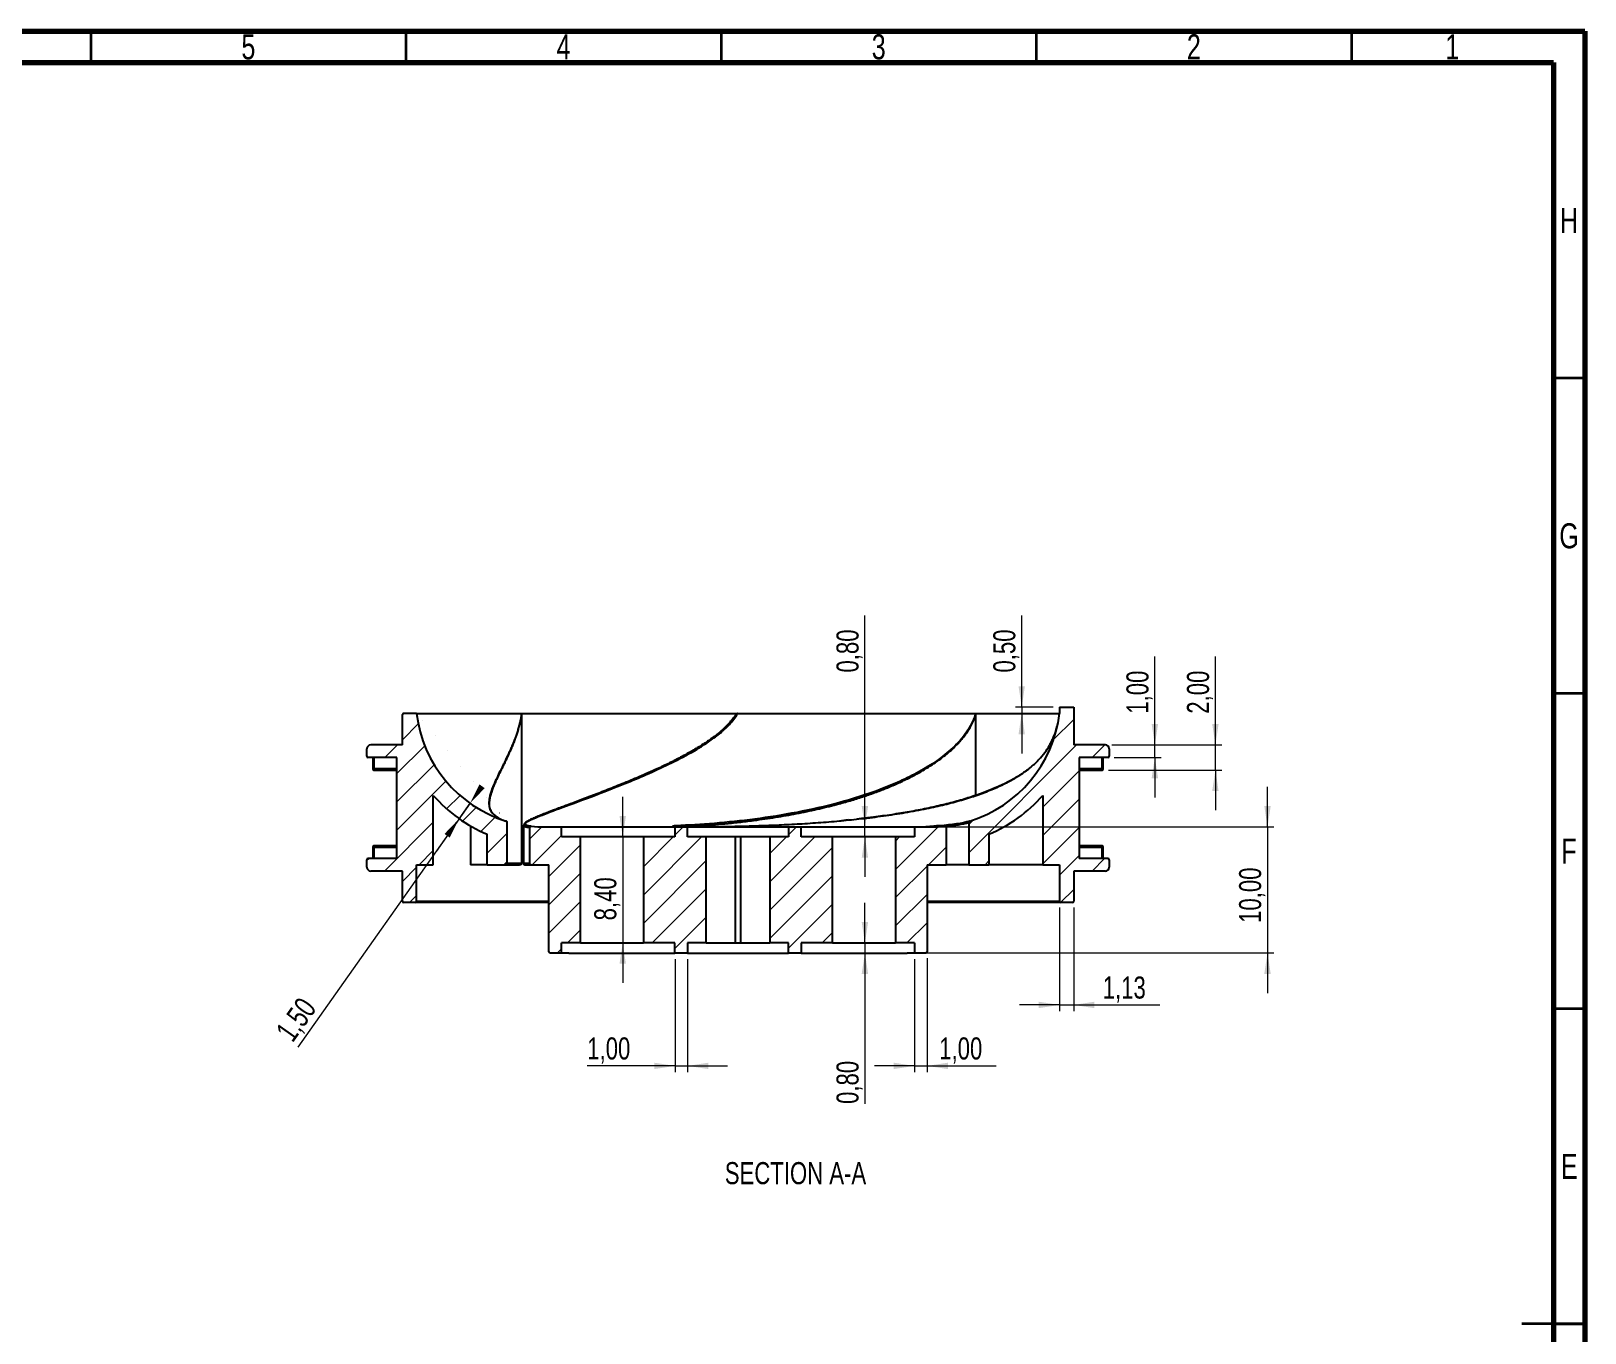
# Model space of a CAD drawing. Header units: millimetres. Extents: x 15 to 589, y 5 to 415.
# Drawn here: x 342.5 to 589, y 208.6 to 415 of the extents above; entities that cross this region are included whole.
import ezdxf

# ---------------------------------------------------------------- set-up
doc = ezdxf.new("R2010")
doc.units = ezdxf.units.MM
doc.styles.add('SLDTEXTSTYLE0', font='TXT', dxfattribs={"width": 0.75})
doc.dimstyles.new('SLDDIMSTYLE1', dxfattribs={"dimtxt": 3.5, "dimasz": 3.302, "dimexe": 0, "dimexo": 0.0625, "dimgap": 0.875, "dimtad": 1, "dimlfac": 0.5, "dimrnd": 1e-09, "dimzin": 12, "dimdsep": 46, "dimtxsty": 'SLDTEXTSTYLE0', "dimsah": 1, "dimcen": 0.09, "dimadec": 0, "dimazin": 3, "dimtfac": 1, "dimtmove": 0, "dimatfit": 0, "dimfxl": 0, "dimfrac": 2, "dimtolj": 1, "dimtzin": 12, "dimarcsym": 0})
doc.dimstyles.new('SLDDIMSTYLE2', dxfattribs={"dimtxt": 3.5, "dimasz": 3.302, "dimexe": 0, "dimexo": 0.0625, "dimgap": 0.875, "dimtad": 1, "dimlfac": 0.5, "dimrnd": 1e-09, "dimdsep": 46, "dimtxsty": 'SLDTEXTSTYLE0', "dimsah": 1, "dimcen": 0.09, "dimadec": 0, "dimazin": 2, "dimtfac": 1, "dimtmove": 0, "dimatfit": 0, "dimfxl": 0, "dimfrac": 2, "dimtolj": 1, "dimtzin": 12, "dimarcsym": 0})

# ---------------------------------------------------------------- blocks, each defined once
blk = doc.blocks.new('_D_22')
at = {"color": 7, "linetype": 'Continuous', "lineweight": 0}
for p, q in [((412.13, 292.55), (384.8, 253.87)), ((410.39, 290.1), (412.13, 292.55)), ((410.39, 290.1), (406.73, 284.91))]:
    blk.add_line(p, q, dxfattribs=at)
at = {"color": 7, "linetype": 'Continuous', "lineweight": 18}
for points in [[(412.13, 292.55), (414.45, 294.95), (413.62, 295.54)], [(410.39, 290.1), (408.07, 287.69), (408.9, 287.11)]]:
    blk.add_solid(points, dxfattribs=at)
at = {"color": 7, "linetype": 'Continuous', "lineweight": 18, "insert": (381.11, 256.48), "char_height": 3.5, "attachment_point": 1, "rotation": 54.7559, "style": 'SLDTEXTSTYLE0'}
blk.add_mtext('1,50', dxfattribs=at)
blk = doc.blocks.new('_D_23')
at = {"color": 7, "linetype": 'Continuous', "lineweight": 0}
for p, q in [((505.64, 276.01), (505.64, 259.57)), ((507.89, 276.01), (507.89, 259.57)), ((505.64, 260.57), (499.29, 260.57)), ((505.64, 260.57), (507.89, 260.57)), ((507.89, 260.57), (521.56, 260.57))]:
    blk.add_line(p, q, dxfattribs=at)
at = {"color": 7, "linetype": 'Continuous', "lineweight": 18}
for points in [[(505.64, 260.57), (502.34, 261.08), (502.34, 260.06)], [(507.89, 260.57), (511.19, 260.06), (511.19, 261.08)]]:
    blk.add_solid(points, dxfattribs=at)
at = {"color": 7, "linetype": 'Continuous', "lineweight": 18, "insert": (512.5, 265.08), "char_height": 3.5, "attachment_point": 1, "style": 'SLDTEXTSTYLE0'}
blk.add_mtext('1,13', dxfattribs=at)
blk = doc.blocks.new('_D_24')
at = {"color": 7, "linetype": 'Continuous', "lineweight": 0}
for p, q in [((520.77, 301.81), (520.77, 315.8)), ((513.92, 301.81), (521.77, 301.81)), ((520.77, 299.81), (520.77, 301.81)), ((514.32, 299.81), (521.77, 299.81)), ((520.77, 299.81), (520.77, 293.46))]:
    blk.add_line(p, q, dxfattribs=at)
at = {"color": 7, "linetype": 'Continuous', "lineweight": 18}
for points in [[(520.77, 301.81), (521.28, 305.11), (520.26, 305.11)], [(520.77, 299.81), (520.26, 296.5), (521.28, 296.5)]]:
    blk.add_solid(points, dxfattribs=at)
at = {"color": 7, "linetype": 'Continuous', "lineweight": 18, "insert": (516.26, 306.75), "char_height": 3.5, "attachment_point": 1, "rotation": 90, "style": 'SLDTEXTSTYLE0'}
blk.add_mtext('1,00', dxfattribs=at)
blk = doc.blocks.new('_D_25')
at = {"color": 7, "linetype": 'Continuous', "lineweight": 0}
for p, q in [((530.38, 301.81), (530.38, 315.8)), ((513.92, 301.81), (531.38, 301.81)), ((530.38, 297.81), (530.38, 301.81)), ((513.39, 297.81), (531.38, 297.81)), ((530.38, 297.81), (530.38, 291.46))]:
    blk.add_line(p, q, dxfattribs=at)
at = {"color": 7, "linetype": 'Continuous', "lineweight": 18}
for points in [[(530.38, 301.81), (530.88, 305.11), (529.87, 305.11)], [(530.38, 297.81), (529.87, 294.5), (530.88, 294.5)]]:
    blk.add_solid(points, dxfattribs=at)
at = {"color": 7, "linetype": 'Continuous', "lineweight": 18, "insert": (525.86, 306.75), "char_height": 3.5, "attachment_point": 1, "rotation": 90, "style": 'SLDTEXTSTYLE0'}
blk.add_mtext('2,00', dxfattribs=at)
blk = doc.blocks.new('_D_26')
at = {"color": 7, "linetype": 'Continuous', "lineweight": 0}
for p, q in [((538.64, 288.81), (538.64, 295.16)), ((445.64, 288.81), (539.64, 288.81)), ((538.64, 288.81), (538.64, 268.81)), ((447.64, 268.81), (539.64, 268.81)), ((538.64, 268.81), (538.64, 262.46))]:
    blk.add_line(p, q, dxfattribs=at)
at = {"color": 7, "linetype": 'Continuous', "lineweight": 18}
for points in [[(538.64, 288.81), (539.15, 292.11), (538.13, 292.11)], [(538.64, 268.81), (538.13, 265.5), (539.15, 265.5)]]:
    blk.add_solid(points, dxfattribs=at)
at = {"color": 7, "linetype": 'Continuous', "lineweight": 18, "insert": (534.13, 273.58), "char_height": 3.5, "attachment_point": 1, "rotation": 90, "style": 'SLDTEXTSTYLE0'}
blk.add_mtext('10,00', dxfattribs=at)
blk = doc.blocks.new('_D_27')
at = {"color": 7, "linetype": 'Continuous', "lineweight": 0}
for p, q in [((436.35, 287.21), (436.35, 293.56)), ((436.35, 287.21), (436.35, 270.41)), ((436.35, 270.41), (436.35, 264.06))]:
    blk.add_line(p, q, dxfattribs=at)
at = {"color": 7, "linetype": 'Continuous', "lineweight": 18}
for points in [[(436.35, 287.21), (436.85, 290.51), (435.84, 290.51)], [(436.35, 270.41), (435.84, 267.1), (436.85, 267.1)]]:
    blk.add_solid(points, dxfattribs=at)
at = {"color": 7, "linetype": 'Continuous', "lineweight": 18, "insert": (431.83, 273.98), "char_height": 3.5, "attachment_point": 1, "rotation": 90, "style": 'SLDTEXTSTYLE0'}
blk.add_mtext('8,40', dxfattribs=at)
blk = doc.blocks.new('_D_28')
at = {"color": 7, "linetype": 'Continuous', "lineweight": 0}
for p, q in [((474.77, 270.41), (474.77, 276.76)), ((474.77, 270.41), (474.77, 268.81)), ((474.77, 268.81), (474.77, 244.87))]:
    blk.add_line(p, q, dxfattribs=at)
at = {"color": 7, "linetype": 'Continuous', "lineweight": 18}
for points in [[(474.77, 270.41), (475.28, 273.71), (474.26, 273.71)], [(474.77, 268.81), (474.26, 265.5), (475.28, 265.5)]]:
    blk.add_solid(points, dxfattribs=at)
at = {"color": 7, "linetype": 'Continuous', "lineweight": 18, "insert": (470.26, 244.87), "char_height": 3.5, "attachment_point": 1, "rotation": 90, "style": 'SLDTEXTSTYLE0'}
blk.add_mtext('0,80', dxfattribs=at)
blk = doc.blocks.new('_D_29')
at = {"color": 7, "linetype": 'Continuous', "lineweight": 0}
for p, q in [((474.77, 288.81), (474.77, 322.33)), ((474.77, 287.21), (474.77, 288.81)), ((474.77, 287.21), (474.77, 280.86))]:
    blk.add_line(p, q, dxfattribs=at)
at = {"color": 7, "linetype": 'Continuous', "lineweight": 18}
for points in [[(474.77, 288.81), (475.28, 292.11), (474.26, 292.11)], [(474.77, 287.21), (474.26, 283.9), (475.28, 283.9)]]:
    blk.add_solid(points, dxfattribs=at)
at = {"color": 7, "linetype": 'Continuous', "lineweight": 18, "insert": (470.26, 313.28), "char_height": 3.5, "attachment_point": 1, "rotation": 90, "style": 'SLDTEXTSTYLE0'}
blk.add_mtext('0,80', dxfattribs=at)
blk = doc.blocks.new('_D_30')
at = {"color": 7, "linetype": 'Continuous', "lineweight": 0}
for p, q in [((482.64, 267.81), (482.64, 249.9)), ((484.64, 268.01), (484.64, 249.9)), ((482.64, 250.9), (476.29, 250.9)), ((482.64, 250.9), (484.64, 250.9)), ((484.64, 250.9), (495.61, 250.9))]:
    blk.add_line(p, q, dxfattribs=at)
at = {"color": 7, "linetype": 'Continuous', "lineweight": 18}
for points in [[(482.64, 250.9), (479.34, 251.41), (479.34, 250.4)], [(484.64, 250.9), (487.94, 250.4), (487.94, 251.41)]]:
    blk.add_solid(points, dxfattribs=at)
at = {"color": 7, "linetype": 'Continuous', "lineweight": 18, "insert": (486.56, 255.42), "char_height": 3.5, "attachment_point": 1, "style": 'SLDTEXTSTYLE0'}
blk.add_mtext('1,00', dxfattribs=at)
blk = doc.blocks.new('_D_31')
at = {"color": 7, "linetype": 'Continuous', "lineweight": 0}
for p, q in [((444.64, 267.81), (444.64, 249.9)), ((446.64, 267.81), (446.64, 249.9)), ((444.64, 250.9), (430.72, 250.9)), ((444.64, 250.9), (446.64, 250.9)), ((446.64, 250.9), (452.99, 250.9))]:
    blk.add_line(p, q, dxfattribs=at)
at = {"color": 7, "linetype": 'Continuous', "lineweight": 18}
for points in [[(444.64, 250.9), (441.34, 251.41), (441.34, 250.4)], [(446.64, 250.9), (449.94, 250.4), (449.94, 251.41)]]:
    blk.add_solid(points, dxfattribs=at)
at = {"color": 7, "linetype": 'Continuous', "lineweight": 18, "insert": (430.72, 255.42), "char_height": 3.5, "attachment_point": 1, "style": 'SLDTEXTSTYLE0'}
blk.add_mtext('1,00', dxfattribs=at)
blk = doc.blocks.new('_D_32')
at = {"color": 7, "linetype": 'Continuous', "lineweight": 0}
for p, q in [((499.65, 307.81), (499.65, 322.33)), ((404.64, 306.81), (500.65, 306.81)), ((504.64, 307.81), (498.65, 307.81)), ((499.65, 307.81), (499.65, 306.81)), ((499.65, 306.81), (499.65, 300.46))]:
    blk.add_line(p, q, dxfattribs=at)
at = {"color": 7, "linetype": 'Continuous', "lineweight": 18}
for points in [[(499.65, 307.81), (500.15, 311.11), (499.14, 311.11)], [(499.65, 306.81), (499.14, 303.5), (500.15, 303.5)]]:
    blk.add_solid(points, dxfattribs=at)
at = {"color": 7, "linetype": 'Continuous', "lineweight": 18, "insert": (495.13, 313.28), "char_height": 3.5, "attachment_point": 1, "rotation": 90, "style": 'SLDTEXTSTYLE0'}
blk.add_mtext('0,50', dxfattribs=at)

msp = doc.modelspace()

# ---------------------------------------------------------------- hatches: boundary and pattern name
at = {"linetype": 'Continuous', "lineweight": 18}
h = msp.add_hatch(dxfattribs=at)
h.set_pattern_fill('ANSI31', style=0)
edge = h.paths.add_edge_path(flags=0)
edge.add_arc((396.35875, 301.20595), 0.6, 90, 180)
edge.add_line((395.75875, 301.20595), (395.75875, 300.00595))
edge.add_arc((395.95875, 300.00595), 0.2, 180, 270)
edge.add_line((395.95875, 299.80595), (400.52875, 299.80595))
edge.add_line((400.52875, 299.80595), (400.52875, 283.80595))
edge.add_line((400.52875, 283.80595), (395.95875, 283.80595))
edge.add_arc((395.95875, 283.60595), 0.2, 90, 180)
edge.add_line((395.75875, 283.60595), (395.75875, 282.40595))
edge.add_arc((396.35875, 282.40595), 0.6, 180, 270)
edge.add_line((396.35875, 281.80595), (401.38875, 281.80595))
edge.add_line((401.38875, 281.80595), (401.38875, 277.00595))
edge.add_arc((401.58875, 277.00595), 0.2, 180, 270)
edge.add_line((401.58875, 276.80595), (403.43875, 276.80595))
edge.add_arc((403.43875, 277.00595), 0.2, 270, 360)
edge.add_line((403.63875, 277.00595), (403.63875, 282.80595))
edge.add_line((403.63875, 282.80595), (406.29563, 282.80595))
edge.add_line((406.29563, 282.80595), (406.29563, 293.78696))
edge.add_arc((423.89708, 309.20595), 23.4, 221.218587, 247.228555)
edge.add_line((414.83997, 287.62983), (414.83931, 282.80595))
edge.add_line((414.83931, 282.80595), (417.80128, 282.80595))
edge.add_spline(control_points=[(417.80128, 282.80595), (417.8225, 282.80595), (417.84393, 282.809), (417.8643, 282.81496), (417.88643, 282.82144), (417.90781, 282.83153), (417.92679, 282.84462), (417.94503, 282.85721), (417.96149, 282.8729), (417.97478, 282.89063), (417.98809, 282.90838), (417.99855, 282.92869), (418.00513, 282.94988), (418.00855, 282.9609), (418.01097, 282.97228), (418.01233, 282.98373), (418.0132, 282.9911), (418.01364, 282.99853), (418.01364, 283.00595)], knot_values=[0.000517599, 0.000517599, 0.000517599, 0.000517599, 0.000549783, 0.000549783, 0.000549783, 0.000584735, 0.000584735, 0.000584735, 0.000618319, 0.000618319, 0.000618319, 0.000651992, 0.000651992, 0.000651992, 0.000669294, 0.000669294, 0.000669294, 0.000680471, 0.000680471, 0.000680471, 0.000680471], weights=[1, 1, 1, 1, 1, 1, 1, 1, 1, 1, 1, 1, 1, 1, 1, 1, 1, 1, 1], degree=3, periodic=0)
edge.add_line((418.01364, 283.00595), (418.01364, 289.52689))
edge.add_spline(control_points=[(418.01364, 289.52689), (418.02614, 289.54859), (418.02191, 289.57115), (418.01433, 289.59211), (418.00677, 289.61302), (417.99568, 289.63293), (417.98195, 289.65042), (417.96743, 289.66892), (417.94949, 289.6851), (417.92979, 289.69796), (417.91221, 289.70944), (417.89285, 289.71857), (417.8728, 289.72479)], knot_values=[0, 0, 0, 0, 0.000033436, 0.000033436, 0.000033436, 0.000066731, 0.000066731, 0.000066731, 0.00010201, 0.00010201, 0.00010201, 0.000133393, 0.000133393, 0.000133393, 0.000133393], weights=[1, 1, 1, 1, 1, 1, 1, 1, 1, 1, 1, 1, 1], degree=3, periodic=0)
edge.add_arc((423.89708, 309.20595), 20.4, 186.756327, 252.8164854, ccw=False)
edge.add_line((403.63875, 306.80595), (401.58875, 306.80595))
edge.add_arc((401.58875, 306.60595), 0.2, 90, 180)
edge.add_line((401.38875, 306.60595), (401.38875, 301.80595))
edge.add_line((401.38875, 301.80595), (396.35875, 301.80595))
h = msp.add_hatch(dxfattribs=at)
h.set_pattern_fill('ANSI31', style=0)
edge = h.paths.add_edge_path(flags=0)
edge.add_line((507.88875, 307.80595), (505.63875, 307.80595))
edge.add_line((505.63875, 307.80595), (505.63875, 306.80595))
edge.add_arc((485.38042, 309.20595), 20.4, 287.2122737, 353.243673, ccw=False)
edge.add_spline(control_points=[(491.41704, 289.71956), (491.3805, 289.71733), (491.35731, 289.70557), (491.33696, 289.69055), (491.31658, 289.6755), (491.29854, 289.65659), (491.28471, 289.63537), (491.27161, 289.61529), (491.26179, 289.59262), (491.25634, 289.56927), (491.25306, 289.55524), (491.2513, 289.54074), (491.25126, 289.52633)], knot_values=[0, 0, 0, 0, 0.000037939, 0.000037939, 0.000037939, 0.000075996, 0.000075996, 0.000075996, 0.000111968, 0.000111968, 0.000111968, 0.000133391, 0.000133391, 0.000133391, 0.000133391], weights=[1, 1, 1, 1, 1, 1, 1, 1, 1, 1, 1, 1, 1], degree=3, periodic=0)
edge.add_line((491.25126, 289.52633), (491.26385, 282.80595))
edge.add_line((491.26385, 282.80595), (494.43819, 282.80595))
edge.add_line((494.43819, 282.80595), (494.43819, 287.62942))
edge.add_arc((485.38042, 309.20595), 23.4, 292.7725402, 318.7809262)
edge.add_line((502.98179, 293.78676), (502.98186, 282.80595))
edge.add_line((502.98186, 282.80595), (505.63875, 282.80595))
edge.add_line((505.63875, 282.80595), (505.63875, 277.00595))
edge.add_arc((505.83875, 277.00595), 0.2, 180, 270)
edge.add_line((505.83875, 276.80595), (507.68875, 276.80595))
edge.add_arc((507.68875, 277.00595), 0.2, 270, 360)
edge.add_line((507.88875, 277.00595), (507.88875, 281.80595))
edge.add_line((507.88875, 281.80595), (512.91875, 281.80595))
edge.add_arc((512.91875, 282.40595), 0.6, 270, 360)
edge.add_line((513.51875, 282.40595), (513.51875, 283.60595))
edge.add_arc((513.31875, 283.60595), 0.2, 0, 90)
edge.add_line((513.31875, 283.80595), (508.74875, 283.80595))
edge.add_line((508.74875, 283.80595), (508.74875, 299.80595))
edge.add_line((508.74875, 299.80595), (513.31875, 299.80595))
edge.add_arc((513.31875, 300.00595), 0.2, 270, 360)
edge.add_line((513.51875, 300.00595), (513.51875, 301.20595))
edge.add_arc((512.91875, 301.20595), 0.6, 0, 90)
edge.add_line((512.91875, 301.80595), (507.88875, 301.80595))
edge.add_line((507.88875, 301.80595), (507.88875, 306.60595))
edge.add_line((507.88875, 306.60595), (507.88875, 307.80595))
h = msp.add_hatch(dxfattribs=at)
h.set_pattern_fill('ANSI31', style=0)
edge = h.paths.add_edge_path(flags=0)
edge.add_line((429.63875, 287.20595), (426.63875, 287.20595))
edge.add_line((426.63875, 287.20595), (426.63875, 288.80595))
edge.add_line((426.63875, 288.80595), (423.89708, 288.80595))
edge.add_arc((423.89708, 309.20595), 20.4, 264.2069231, 270, ccw=False)
edge.add_spline(control_points=[(421.83798, 288.91013), (421.81425, 288.90784), (421.79025, 288.90625), (421.76752, 288.90077), (421.74478, 288.89528), (421.72265, 288.88582), (421.70305, 288.87305), (421.68362, 288.86039), (421.66616, 288.84408), (421.65218, 288.82556), (421.63858, 288.80754), (421.62796, 288.78686), (421.62127, 288.76529), (421.61549, 288.74664), (421.61246, 288.72692), (421.61245, 288.70739)], knot_values=[0, 0, 0, 0, 0.000035079, 0.000035079, 0.000035079, 0.000070164, 0.000070164, 0.000070164, 0.000104972, 0.000104972, 0.000104972, 0.000138851, 0.000138851, 0.000138851, 0.000168025, 0.000168025, 0.000168025, 0.000168025], weights=[1, 1, 1, 1, 1, 1, 1, 1, 1, 1, 1, 1, 1, 1, 1, 1], degree=3, periodic=0)
edge.add_line((421.61245, 288.70739), (421.61884, 283.00595))
edge.add_spline(control_points=[(421.61884, 283.00595), (421.61884, 282.99841), (421.61927, 282.99085), (421.62015, 282.98336), (421.62274, 282.96109), (421.62931, 282.93897), (421.63925, 282.91887), (421.64943, 282.89831), (421.66344, 282.87928), (421.67998, 282.86338), (421.69681, 282.8472), (421.71676, 282.83379), (421.73806, 282.82422), (421.75943, 282.81462), (421.78278, 282.80862), (421.80613, 282.80667), (421.81192, 282.80619), (421.81774, 282.80595), (421.82355, 282.80595)], knot_values=[0.000350738, 0.000350738, 0.000350738, 0.000350738, 0.000362088, 0.000362088, 0.000362088, 0.000396052, 0.000396052, 0.000396052, 0.000430826, 0.000430826, 0.000430826, 0.000466209, 0.000466209, 0.000466209, 0.000501714, 0.000501714, 0.000501714, 0.000510448, 0.000510448, 0.000510448, 0.000510448], weights=[1, 1, 1, 1, 1, 1, 1, 1, 1, 1, 1, 1, 1, 1, 1, 1, 1, 1, 1], degree=3, periodic=0)
edge.add_line((421.82355, 282.80595), (424.63875, 282.80595))
edge.add_line((424.63875, 282.80595), (424.63875, 269.00595))
edge.add_arc((424.83875, 269.00595), 0.2, 180, 270)
edge.add_line((424.83875, 268.80595), (426.63875, 268.80595))
edge.add_line((426.63875, 268.80595), (426.63875, 270.40595))
edge.add_line((426.63875, 270.40595), (429.63875, 270.40595))
edge.add_line((429.63875, 270.40595), (429.63875, 287.20595))
h = msp.add_hatch(dxfattribs=at)
h.set_pattern_fill('ANSI31', style=0)
h.paths.add_polyline_path([(446.63875, 288.80595), (444.63875, 288.80595), (444.63875, 287.20595), (439.63875, 287.20595), (439.63875, 270.40595), (444.63875, 270.40595), (444.63875, 268.80595), (446.63875, 268.80595), (446.63875, 270.40595), (449.58398, 270.40595), (449.58398, 287.20595), (446.63875, 287.20595)], flags=0)
h = msp.add_hatch(dxfattribs=at)
h.set_pattern_fill('ANSI31', style=0)
h.paths.add_polyline_path([(464.63875, 288.80595), (462.63875, 288.80595), (462.63875, 287.20595), (459.69352, 287.20595), (459.69352, 270.40595), (462.63875, 270.40595), (462.63875, 268.80595), (464.63875, 268.80595), (464.63875, 270.40595), (469.63875, 270.40595), (469.63875, 287.20595), (464.63875, 287.20595)], flags=0)
h = msp.add_hatch(dxfattribs=at)
h.set_pattern_fill('ANSI31', style=0)
edge = h.paths.add_edge_path(flags=0)
edge.add_line((485.38042, 288.80595), (482.63875, 288.80595))
edge.add_line((482.63875, 288.80595), (482.63875, 287.20595))
edge.add_line((482.63875, 287.20595), (479.63875, 287.20595))
edge.add_line((479.63875, 287.20595), (479.63875, 270.40595))
edge.add_line((479.63875, 270.40595), (482.63875, 270.40595))
edge.add_line((482.63875, 270.40595), (482.63875, 268.80595))
edge.add_line((482.63875, 268.80595), (484.43875, 268.80595))
edge.add_arc((484.43875, 269.00595), 0.2, 270, 360)
edge.add_line((484.63875, 269.00595), (484.63875, 282.80595))
edge.add_line((484.63875, 282.80595), (487.65866, 282.80595))
edge.add_line((487.65866, 282.80595), (487.65866, 288.71827))
edge.add_spline(control_points=[(487.65866, 288.71827), (487.6655, 288.72912), (487.66165, 288.75134), (487.65439, 288.77203), (487.64712, 288.79272), (487.63617, 288.81242), (487.6225, 288.82957), (487.60876, 288.8468), (487.59196, 288.86195), (487.57339, 288.87382), (487.55438, 288.88596), (487.53306, 288.89501), (487.51115, 288.90038), (487.4882, 288.90601), (487.46394, 288.90765), (487.44043, 288.90528)], knot_values=[0, 0, 0, 0, 0.000032897, 0.000032897, 0.000032897, 0.000065793, 0.000065793, 0.000065793, 0.00009883, 0.00009883, 0.00009883, 0.000132657, 0.000132657, 0.000132657, 0.000168139, 0.000168139, 0.000168139, 0.000168139], weights=[1, 1, 1, 1, 1, 1, 1, 1, 1, 1, 1, 1, 1, 1, 1, 1], degree=3, periodic=0)
edge.add_arc((485.38042, 309.20595), 20.4, 270, 275.7942617, ccw=False)

# ---------------------------------------------------------------- linework, layer by layer
at = {"color": 7, "linetype": 'Continuous', "lineweight": 70}
for p, q in [((15, 415), (589, 415)), ((589, 415), (589, 5)), ((20, 410), (584, 410)), ((584, 410), (584, 10))]:
    msp.add_line(p, q, dxfattribs=at)
at = {"color": 7, "linetype": 'Continuous', "lineweight": 35}
for p, q in [((352, 410), (352, 415)), ((402, 410), (402, 415)), ((452, 410), (452, 415)), ((502, 410), (502, 415)), ((552, 410), (552, 415)), ((584, 360), (589, 360)), ((584, 310), (589, 310)), ((584, 260), (589, 260)), ((589, 210), (579, 210)), ((584, 210), (589, 210))]:
    msp.add_line(p, q, dxfattribs=at)
at = {"color": 7, "linetype": 'Continuous', "lineweight": 25}
for p, q in [((401.38875, 301.80595), (401.38875, 306.60595)), ((403.63875, 306.80595), (401.58875, 306.80595)), ((403.63875, 306.80595), (420.30879, 306.80595)), ((420.30879, 306.80595), (454.56772, 306.80595)), ((420.33878, 283.00595), (420.33878, 306.68446)), ((454.56772, 306.80595), (492.35419, 306.80595)), ((492.35419, 306.80595), (505.62195, 306.80595)), ((492.38146, 293.81012), (492.38146, 306.68446)), ((505.62195, 307.80595), (505.62195, 306.80595)), ((505.62195, 307.80595), (505.63875, 307.80595)), ((505.6387, 306.80595), (505.63875, 306.80595)), ((505.63875, 307.80595), (505.63875, 306.80595)), ((505.63875, 307.80595), (507.88875, 307.80595)), ((507.88875, 307.80595), (507.88875, 306.60595)), ((507.88875, 306.60595), (507.88875, 301.80595)), ((395.75875, 300.00595), (395.75875, 301.20595)), ((401.38875, 301.80595), (396.35875, 301.80595)), ((512.91875, 301.80595), (507.88875, 301.80595)), ((513.51875, 301.20595), (513.51875, 300.00595)), ((400.52875, 299.80595), (395.95875, 299.80595)), ((396.68529, 299.80595), (396.68529, 298.00595)), ((396.85057, 299.80595), (396.85057, 298.00595)), ((400.52875, 283.80595), (400.52875, 299.80595)), ((513.31875, 299.80595), (508.74875, 299.80595)), ((508.74875, 299.80595), (508.74875, 283.80595)), ((512.42693, 298.00595), (512.42693, 299.80595)), ((512.5922, 298.00595), (512.5922, 299.80595)), ((396.88529, 297.80595), (400.52875, 297.80595)), ((508.74875, 297.80595), (512.3922, 297.80595)), ((406.29563, 282.80595), (406.29563, 293.78696)), ((502.98186, 293.78696), (502.98186, 282.80595)), ((412.20954, 288.93376), (412.20954, 282.80595)), ((418.01365, 283.00595), (418.01365, 289.52689)), ((420.62818, 289.06143), (420.62818, 283.00595)), ((421.61884, 283.00595), (421.61884, 288.71738)), ((421.78572, 288.89993), (421.65725, 288.92559)), ((423.89708, 288.80595), (426.63875, 288.80595)), ((426.63875, 287.20595), (426.63875, 288.80595)), ((426.63875, 288.80595), (427.67923, 288.80595)), ((427.67923, 288.80595), (428.25694, 288.80595)), ((428.25694, 288.80595), (444.03875, 288.80595)), ((444.03875, 288.80595), (444.63875, 288.80595)), ((444.63875, 288.80595), (444.63875, 287.20595)), ((444.63875, 288.80595), (446.63875, 288.80595)), ((446.63875, 287.20595), (446.63875, 288.80595)), ((446.63875, 288.80595), (447.23875, 288.80595)), ((447.23875, 288.80595), (462.03875, 288.80595)), ((462.03875, 288.80595), (462.63875, 288.80595)), ((462.63875, 288.80595), (462.63875, 287.20595)), ((462.63875, 288.80595), (464.63875, 288.80595)), ((464.63875, 287.20595), (464.63875, 288.80595)), ((464.63875, 288.80595), (465.23875, 288.80595)), ((465.23875, 288.80595), (481.02056, 288.80595)), ((472.13677, 289.89775), (471.03231, 289.79068)), ((474.2405, 290.12262), (473.49663, 290.03627)), ((481.02056, 288.80595), (481.59827, 288.80595)), ((481.59827, 288.80595), (482.63875, 288.80595)), ((482.63875, 288.80595), (482.63875, 287.20595)), ((482.63875, 288.80595), (485.38042, 288.80595)), ((487.42438, 288.90908), (487.43965, 288.91015)), ((487.65866, 288.71827), (487.65866, 282.80595)), ((491.26385, 289.52692), (491.26385, 282.80595)), ((414.83931, 282.80595), (414.83931, 287.62966)), ((429.63875, 287.20595), (426.63875, 287.20595)), ((429.63875, 270.40595), (429.63875, 287.20595)), ((438.17428, 287.20595), (429.63875, 287.20595)), ((439.63875, 287.20595), (438.17428, 287.20595)), ((439.63875, 287.20595), (439.63875, 270.40595)), ((444.63875, 287.20595), (439.63875, 287.20595)), ((449.58398, 287.20595), (446.63875, 287.20595)), ((449.58398, 270.40595), (449.58398, 287.20595)), ((449.75971, 287.20595), (449.58398, 287.20595)), ((454.21448, 287.20595), (449.75971, 287.20595)), ((454.21448, 270.40595), (454.21448, 287.20595)), ((455.06301, 287.20595), (454.21448, 287.20595)), ((455.06301, 270.40595), (455.06301, 287.20595)), ((459.51779, 287.20595), (455.06301, 287.20595)), ((459.69352, 287.20595), (459.51779, 287.20595)), ((459.69352, 287.20595), (459.69352, 270.40595)), ((462.63875, 287.20595), (459.69352, 287.20595)), ((469.63875, 287.20595), (464.63875, 287.20595)), ((469.63875, 270.40595), (469.63875, 287.20595)), ((478.17428, 287.20595), (469.63875, 287.20595)), ((479.63875, 287.20595), (478.17428, 287.20595)), ((479.63875, 287.20595), (479.63875, 270.40595)), ((482.63875, 287.20595), (479.63875, 287.20595)), ((494.43819, 287.62942), (494.43819, 282.80595)), ((395.75875, 282.40595), (395.75875, 283.60595)), ((400.52875, 283.80595), (395.95875, 283.80595)), ((396.68529, 285.60595), (396.68529, 283.80595)), ((396.85057, 285.60595), (396.85057, 283.80595)), ((400.52875, 285.80595), (396.88529, 285.80595)), ((512.3922, 285.80595), (508.74875, 285.80595)), ((513.31875, 283.80595), (508.74875, 283.80595)), ((512.42693, 283.80595), (512.42693, 285.60595)), ((512.5922, 283.80595), (512.5922, 285.60595)), ((513.51875, 283.60595), (513.51875, 282.40595)), ((401.38875, 281.80595), (396.35875, 281.80595)), ((401.38875, 277.00595), (401.38875, 281.80595)), ((403.63875, 282.80595), (406.29563, 282.80595)), ((403.63875, 277.00595), (403.63875, 282.80595)), ((414.83931, 282.80595), (412.20954, 282.80595)), ((414.83931, 282.80595), (417.80128, 282.80595)), ((417.80128, 282.80595), (419.92775, 282.80595)), ((420.82818, 282.80595), (421.82355, 282.80595)), ((421.82355, 282.80595), (424.63875, 282.80595)), ((424.63875, 269.00595), (424.63875, 282.80595)), ((484.63875, 282.80595), (487.65866, 282.80595)), ((484.63875, 282.80595), (484.63875, 269.00595)), ((491.26385, 282.80595), (487.65866, 282.80595)), ((491.26385, 282.80595), (494.43819, 282.80595)), ((502.98186, 282.80595), (494.43819, 282.80595)), ((502.98186, 282.80595), (505.63875, 282.80595)), ((505.63875, 282.80595), (505.63875, 277.00595)), ((512.91875, 281.80595), (507.88875, 281.80595)), ((507.88875, 281.80595), (507.88875, 277.00595)), ((403.43875, 276.80595), (401.58875, 276.80595)), ((418.43488, 276.80595), (403.43875, 276.80595)), ((403.63875, 277.00595), (418.5763, 277.00595)), ((424.63875, 276.80595), (418.43488, 276.80595)), ((505.83875, 276.80595), (484.63875, 276.80595)), ((507.68875, 276.80595), (505.83875, 276.80595)), ((426.63875, 268.80595), (424.83875, 268.80595)), ((429.63875, 270.40595), (426.63875, 270.40595)), ((426.63875, 268.80595), (426.63875, 270.40595)), ((427.80593, 268.80595), (426.63875, 268.80595)), ((427.80593, 268.80595), (444.63875, 268.80595)), ((429.63875, 270.40595), (431.10321, 270.40595)), ((431.10321, 270.40595), (438.17428, 270.40595)), ((438.17428, 270.40595), (439.63875, 270.40595)), ((444.63875, 270.40595), (439.63875, 270.40595)), ((444.63875, 268.80595), (444.63875, 270.40595)), ((446.63875, 268.80595), (444.63875, 268.80595)), ((449.58398, 270.40595), (446.63875, 270.40595)), ((446.63875, 270.40595), (446.63875, 268.80595)), ((446.63875, 268.80595), (462.63875, 268.80595)), ((449.58398, 270.40595), (449.75971, 270.40595)), ((449.75971, 270.40595), (454.21448, 270.40595)), ((454.21448, 270.40595), (455.06301, 270.40595)), ((455.06301, 270.40595), (459.51779, 270.40595)), ((459.51779, 270.40595), (459.69352, 270.40595)), ((462.63875, 270.40595), (459.69352, 270.40595)), ((462.63875, 268.80595), (462.63875, 270.40595)), ((464.63875, 268.80595), (462.63875, 268.80595)), ((469.63875, 270.40595), (464.63875, 270.40595)), ((464.63875, 270.40595), (464.63875, 268.80595)), ((464.63875, 268.80595), (481.47156, 268.80595)), ((469.63875, 270.40595), (471.10322, 270.40595)), ((471.10322, 270.40595), (478.17428, 270.40595)), ((478.17428, 270.40595), (479.63875, 270.40595)), ((482.63875, 270.40595), (479.63875, 270.40595)), ((482.63875, 268.80595), (481.47156, 268.80595)), ((482.63875, 270.40595), (482.63875, 268.80595)), ((484.43875, 268.80595), (482.63875, 268.80595))]:
    msp.add_line(p, q, dxfattribs=at)
at = {"color": 8, "linetype": 'Continuous', "lineweight": 25}
for p, q in [((396.85057, 298.00595), (396.68529, 298.00595)), ((400.52875, 298.00595), (396.85057, 298.00595)), ((512.42693, 298.00595), (508.74875, 298.00595)), ((512.5922, 298.00595), (512.42693, 298.00595)), ((415.60554, 291.0819), (415.47743, 291.35072)), ((487.65879, 288.71829), (487.6341, 288.71644)), ((396.68529, 285.60595), (396.85057, 285.60595)), ((396.85057, 285.60595), (400.52875, 285.60595)), ((508.74875, 285.60595), (512.42693, 285.60595)), ((512.42693, 285.60595), (512.5922, 285.60595)), ((420.33878, 283.00595), (418.01365, 283.00595)), ((421.61884, 283.00595), (420.62818, 283.00595)), ((418.5763, 277.00595), (424.63875, 277.00595)), ((484.63875, 277.00595), (505.63875, 277.00595))]:
    msp.add_line(p, q, dxfattribs=at)
at = {"color": 7, "linetype": 'Continuous', "lineweight": 25}
for centre, radius, start, end in [((401.58875, 306.60595), 0.2, 90, 180), ((423.89708, 309.20595), 20.4, 186.756327, 252.8164763), ((485.38042, 309.20595), 20.4, 287.2122737, 353.243673), ((396.35875, 301.20595), 0.6, 90, 180), ((512.91875, 301.20595), 0.6, 0, 90), ((395.95875, 300.00595), 0.2, 180, 270), ((513.31875, 300.00595), 0.2, 270, 0), ((396.8853, 298.00595), 0.2, 180, 270), ((397.16454, 297.95745), 0.3177, 171.2190661, 208.48165), ((512.3922, 298.00595), 0.2, 270, 0), ((512.11296, 297.95745), 0.3177, 331.51835, 8.7809339), ((423.89708, 309.20595), 23.4, 221.2187648, 247.228555), ((485.38042, 309.20595), 23.4, 292.770551, 318.7809262), ((423.89708, 309.20595), 20.4, 264.2069231, 270), ((485.38042, 309.20595), 20.4, 270, 275.7769685), ((395.95875, 283.60595), 0.2, 90, 180), ((396.8853, 285.60595), 0.2, 90, 180), ((397.16454, 285.65445), 0.31769, 151.5181806, 188.7810359), ((512.3922, 285.60595), 0.2, 0, 90), ((512.11296, 285.65445), 0.31769, 351.2189641, 28.4818194), ((513.31875, 283.60595), 0.2, 0, 90), ((396.35875, 282.40595), 0.6, 180, 270), ((420.82818, 283.00595), 0.2, 180, 270), ((512.91875, 282.40595), 0.6, 270, 0), ((401.58875, 277.00595), 0.2, 180, 270), ((403.43875, 277.00595), 0.2, 270, 0), ((505.83875, 277.00595), 0.2, 180, 270), ((507.68875, 277.00595), 0.2, 270, 0), ((424.83875, 269.00595), 0.2, 180, 270), ((484.43875, 269.00595), 0.2, 270, 0)]:
    msp.add_arc(centre, radius, start, end, dxfattribs=at)
at = {"color": 8, "linetype": 'Continuous', "lineweight": 25}
for points, knots in [([(420.30879, 306.80595), (420.23301, 306.37271), (420.0762, 305.47639), (419.72837, 304.20308), (419.308, 302.94212), (418.8965, 301.90024), (418.52782, 301.04483), (418.21556, 300.35869), (417.89504, 299.68305), (417.59665, 299.07254), (417.33076, 298.53673), (417.09821, 298.07033), (416.79951, 297.47069), (416.44194, 296.74418), (416.05389, 295.91795), (415.71538, 295.12997), (415.45131, 294.4123), (415.26572, 293.76834), (415.15215, 293.19497), (415.09239, 292.5249), (415.20142, 291.81168), (415.38589, 291.29534), (415.60143, 291.08626), (415.60904, 291.07889)], [0, 0, 0, 0, 0.040318004, 0.083414419, 0.129884356, 0.180146903, 0.210686365, 0.242583749, 0.275858094, 0.310517884, 0.338165758, 0.364132661, 0.39069595, 0.445584079, 0.502776422, 0.562195618, 0.623748531, 0.679840013, 0.735128021, 0.791580115, 0.892948047, 0.996224065, 1, 1, 1, 1]), ([(415.21174, 292.48735), (415.21779, 292.66705), (415.23006, 293.03154), (415.35153, 293.64471), (415.54068, 294.30553), (415.79528, 295.00808), (416.10484, 295.75091), (416.46189, 296.53472), (416.83788, 297.31479), (417.216, 298.08127), (417.58134, 298.82549), (417.9495, 299.59002), (418.31482, 300.37522), (418.65078, 301.13252), (418.95224, 301.85211), (419.21623, 302.52559), (419.4621, 303.20402), (419.75522, 304.09844), (420.07692, 305.22874), (420.25347, 306.2102), (420.33878, 306.68446)], [0, 0, 0, 0, 0.073309095, 0.148695143, 0.222125354, 0.293667866, 0.36339645, 0.43139083, 0.497736964, 0.552033856, 0.604181864, 0.654270413, 0.702400422, 0.748685583, 0.784916008, 0.81954433, 0.852666957, 0.884393386, 0.944136424, 1, 1, 1, 1]), ([(445.23398, 288.80595), (445.81081, 288.83313), (447.04589, 288.89134), (448.98849, 289.0154), (451.0167, 289.17037), (453.13162, 289.36283), (455.33411, 289.59892), (457.99297, 289.93207), (460.99232, 290.37796), (464.30653, 290.97184), (467.52115, 291.65527), (470.30644, 292.35007), (472.67168, 293.02286), (474.63894, 293.64398), (476.53031, 294.30567), (478.34366, 295.00802), (480.0775, 295.75093), (481.73066, 296.53478), (483.22045, 297.31492), (484.54732, 298.08145), (485.71229, 298.82572), (486.79233, 299.59027), (487.7885, 300.37544), (488.64755, 301.13273), (489.37982, 301.85233), (489.99532, 302.52581), (490.54814, 303.20424), (491.18674, 304.09863), (491.85834, 305.22886), (492.21104, 306.21024), (492.38146, 306.68446)], [0, 0, 0, 0, 0.037286973, 0.079837784, 0.121137999, 0.161195869, 0.206421371, 0.250663902, 0.315211479, 0.377644938, 0.438030417, 0.496440985, 0.535258825, 0.573064687, 0.609890242, 0.64576967, 0.680740007, 0.714841242, 0.748116446, 0.775349636, 0.801503802, 0.82662379, 0.850760284, 0.873970258, 0.89213983, 0.909505892, 0.926116585, 0.942026956, 0.97198667, 1, 1, 1, 1]), ([(471.01307, 289.78328), (472.08612, 289.88772), (474.35004, 290.10805), (477.74497, 290.53835), (481.21371, 291.06804), (483.95736, 291.57927), (486.00962, 292.01895), (487.40844, 292.34564), (488.76774, 292.69153), (490.08531, 293.05699), (491.35897, 293.44231), (492.99362, 293.98212), (494.91702, 294.7072), (497.02218, 295.6609), (498.50625, 296.47546), (499.48992, 297.09609), (500.06069, 297.48486), (500.59379, 297.87716), (501.09061, 298.27275), (501.55255, 298.67122), (501.98091, 299.07241), (502.5922, 299.69333), (503.30518, 300.55237), (503.97136, 301.52441), (504.28411, 302.19049), (504.39549, 302.42771)], [0, 0, 0, 0, 0.068190947, 0.14387001, 0.22175678, 0.301914224, 0.336939901, 0.371943352, 0.406913225, 0.441837966, 0.476705398, 0.511503066, 0.580824523, 0.649708817, 0.71804545, 0.741898969, 0.765188695, 0.787903935, 0.81003483, 0.831572184, 0.852507771, 0.872834097, 0.925531026, 0.973477511, 1, 1, 1, 1]), ([(420.63351, 289.06143), (420.63196, 289.0528), (420.62567, 289.01767), (420.66129, 288.96528), (420.74076, 288.9021), (420.87598, 288.84568), (421.06918, 288.79514), (421.31294, 288.7519), (421.51957, 288.72858), (421.61871, 288.71739)], [0, 0, 0, 0, 0.04781352, 0.194535722, 0.347334061, 0.506213999, 0.671180331, 0.842237362, 1, 1, 1, 1]), ([(487.56426, 288.87772), (487.59617, 288.88028), (488.00705, 288.91325), (488.70563, 288.99973), (489.64385, 289.14006), (490.50283, 289.3107), (491.00276, 289.45272), (491.26314, 289.5267)], [0, 0, 0, 0, 0.020897204, 0.26908385, 0.510445455, 0.745023463, 1, 1, 1, 1])]:
    msp.add_open_spline(points, degree=3, knots=knots, dxfattribs=at)
at = {"color": 7, "linetype": 'Continuous', "lineweight": 25}
for points, knots in [([(420.3088, 306.80595), (420.32513, 306.80595), (420.33182, 306.77727), (420.33799, 306.73256), (420.33879, 306.70646), (420.33879, 306.6845)], [0, 0, 0, 0, 0.5, 0.5, 1, 1, 1, 1]), ([(421.83752, 288.90549), (420.57341, 289.03135), (420.56414, 289.32962), (422.32531, 290.20039), (423.20796, 290.56086), (425.53763, 291.44786), (428.4225, 292.50008), (432.21088, 293.91991), (435.3134, 295.13657), (436.39124, 295.56725), (438.6205, 296.48228), (440.9219, 297.45281), (443.3164, 298.57168), (445.73183, 299.78341), (446.95407, 300.43137), (448.76341, 301.50887), (449.36179, 301.88641), (450.53868, 302.68827), (451.11885, 303.11147), (452.2378, 304.02219), (452.7773, 304.51032), (453.76942, 305.57944), (454.21731, 306.16095), (454.56772, 306.80595)], [0, 0, 0, 0, 0.25, 0.25, 0.375, 0.375, 0.5, 0.625, 0.625, 0.6875, 0.6875, 0.75, 0.8125, 0.8125, 0.875, 0.875, 0.90625, 0.90625, 0.9375, 0.9375, 0.96875, 0.96875, 1, 1, 1, 1]), ([(492.35419, 306.80595), (492.03198, 305.72302), (491.51368, 304.72527), (490.25388, 302.90572), (489.51695, 302.08665), (487.1152, 299.83622), (485.27982, 298.60059), (482.35035, 296.9897), (481.34435, 296.49257), (479.2929, 295.56077), (476.15309, 294.26068), (472.86851, 293.22692), (468.43707, 292.03815), (466.1965, 291.5374), (461.73374, 290.68475), (455.06258, 289.63371), (448.70703, 289.15429), (444.82955, 288.989)], [0, 0, 0, 0, 0.0625, 0.0625, 0.125, 0.125, 0.25, 0.25, 0.3125, 0.3125, 0.375, 0.5, 0.5, 0.625, 0.625, 0.75, 1, 1, 1, 1]), ([(454.56772, 306.80595), (454.56473, 306.80563), (454.55799, 306.80493), (454.54226, 306.7983), (454.50379, 306.77318), (454.39171, 306.66566), (454.09522, 306.30323), (453.79091, 305.92891), (453.55614, 305.64301), (453.52685, 305.60734)], [0, 0, 0, 0, 0.005640148, 0.01270051, 0.031802055, 0.091869104, 0.303565525, 0.913110085, 1, 1, 1, 1]), ([(492.35419, 306.80595), (492.36906, 306.80595), (492.37513, 306.77727), (492.38075, 306.73256), (492.38147, 306.70646), (492.38147, 306.6845)], [0, 0, 0, 0, 0.5, 0.5, 1, 1, 1, 1]), ([(453.51778, 305.61477), (453.38212, 305.44786), (453.04555, 305.03373), (452.36681, 304.37298), (451.56116, 303.66847), (450.73838, 303.03427), (449.99721, 302.50231), (449.28251, 302.02018), (448.55168, 301.55453), (447.38401, 300.84864), (445.78347, 299.96221), (443.78271, 298.93905), (441.49742, 297.85135), (438.95277, 296.73066), (436.21262, 295.59826), (433.63259, 294.56883), (431.23092, 293.64069), (429.02776, 292.80891), (427.04277, 292.06954), (425.29637, 291.41857), (423.9345, 290.89995), (422.90243, 290.48791), (422.14081, 290.16337), (421.66151, 289.93723), (421.36924, 289.78415), (421.18325, 289.67875), (420.98983, 289.55406), (420.8091, 289.40727), (420.66335, 289.23646), (420.6426, 289.11915), (420.63158, 289.05688)], [0, 0, 0, 0, 0.0107718046, 0.0267262504, 0.047656054, 0.0649619804, 0.0796544524, 0.0944194697, 0.1093963118, 0.1245863351, 0.1656233659, 0.2060464903, 0.2459768591, 0.3058363449, 0.3656951434, 0.4255593841, 0.4854278663, 0.5452946933, 0.6051546704, 0.6650024224, 0.7248361277, 0.7695194923, 0.8141863173, 0.8578105765, 0.8745166344, 0.8921484529, 0.9134359136, 0.9385021309, 0.9673565809, 1, 1, 1, 1]), ([(504.39549, 302.42771), (504.49348, 302.61955), (504.77984, 303.18018), (505.06188, 303.95992), (505.2181, 304.62696), (505.25828, 304.79852)], [0, 0, 0, 0, 0.278701462, 0.814486445, 1, 1, 1, 1]), ([(501.1361, 298.31729), (500.9422, 298.15794), (500.50141, 297.7957), (499.75873, 297.27151), (498.92514, 296.73727), (497.76859, 296.07042), (496.21812, 295.29292), (494.18649, 294.43548), (491.99463, 293.65088), (489.65394, 292.93636), (487.17614, 292.28945), (484.5726, 291.70795), (481.85607, 291.18878), (479.0355, 290.73251), (476.49223, 290.3762), (474.86915, 290.19341), (474.2405, 290.12262)], [0, 0, 0, 0, 0.035451127, 0.080588681, 0.124847434, 0.168257598, 0.254603263, 0.340956184, 0.42732192, 0.513691818, 0.600058769, 0.686413653, 0.772752418, 0.859079588, 0.945419548, 1, 1, 1, 1]), ([(415.47743, 291.35072), (415.42058, 291.45913), (415.25011, 291.78414), (415.19124, 292.17497), (415.21106, 292.47709), (415.21174, 292.48735)], [0, 0, 0, 0, 0.325890051, 0.977099014, 1, 1, 1, 1]), ([(415.68131, 291.01683), (415.64585, 291.06441), (415.57302, 291.16213), (415.48863, 291.3005), (415.4444, 291.39375), (415.42644, 291.4316)], [0, 0, 0, 0, 0.360585536, 0.740504409, 1, 1, 1, 1]), ([(415.60904, 291.07889), (415.78702, 290.88069), (416.14645, 290.48045), (416.82525, 290.10941), (417.42216, 289.86248), (417.72126, 289.76506), (417.87025, 289.71654)], [0, 0, 0, 0, 0.351602267, 0.710017926, 0.855556832, 1, 1, 1, 1]), ([(418.0262, 289.5263), (418.02614, 289.54859), (418.02191, 289.57115), (418.01433, 289.59211), (418.00677, 289.61302), (417.99568, 289.63293), (417.98195, 289.65042), (417.96743, 289.66892), (417.94949, 289.6851), (417.92979, 289.69796), (417.91221, 289.70944), (417.89285, 289.71857), (417.8728, 289.72479)], [0, 0, 0, 0, 0.000033436026, 0.000033436026, 0.000033436026, 0.0000667305979, 0.0000667305979, 0.0000667305979, 0.0001020098524, 0.0001020098524, 0.0001020098524, 0.0001333929323, 0.0001333929323, 0.0001333929323, 0.0001333929323]), ([(421.83752, 288.90549), (421.81425, 288.90784), (421.79025, 288.90625), (421.76752, 288.90077), (421.74478, 288.89528), (421.72265, 288.88582), (421.70305, 288.87305), (421.68362, 288.86039), (421.66616, 288.84408), (421.65218, 288.82556), (421.63858, 288.80754), (421.62796, 288.78686), (421.62127, 288.76529), (421.61549, 288.74664), (421.61246, 288.72692), (421.61245, 288.70739)], [0, 0, 0, 0, 0.000035079296, 0.000035079296, 0.000035079296, 0.0000701639347, 0.0000701639347, 0.0000701639347, 0.000104972264, 0.000104972264, 0.000104972264, 0.0001388510736, 0.0001388510736, 0.0001388510736, 0.0001680248694, 0.0001680248694, 0.0001680248694, 0.0001680248694]), ([(444.82955, 288.989), (444.57659, 288.97821), (444.38888, 288.95316), (444.23802, 288.89877), (444.27638, 288.87072), (444.56046, 288.83166), (444.80545, 288.8206), (445.37423, 288.80994), (445.6951, 288.80915), (445.96858, 288.81002)], [0, 0, 0, 0, 0.25, 0.25, 0.5, 0.5, 0.75, 0.75, 1, 1, 1, 1]), ([(444.92958, 288.79079), (444.92811, 288.83881), (444.91677, 288.88653), (444.88062, 288.95884), (444.85544, 288.98281), (444.82955, 288.989)], [0, 0, 0, 0, 0.5, 0.5, 1, 1, 1, 1]), ([(445.96858, 288.81002), (446.8713, 288.81385), (448.69181, 288.82158), (451.54369, 288.8514), (454.5048, 288.90212), (457.57868, 288.98148), (460.75585, 289.0975), (464.02946, 289.25647), (467.37856, 289.47623), (469.72503, 289.65122), (470.9291, 289.77467), (471.01307, 289.78328)], [0, 0, 0, 0, 0.1149180908, 0.231755226, 0.3508295511, 0.4724466611, 0.5968979409, 0.724458624, 0.8553855376, 0.9899145733, 1, 1, 1, 1]), ([(486.63736, 288.989), (486.47619, 288.97821), (486.21814, 288.95314), (485.64304, 288.89879), (485.32843, 288.8707), (484.80661, 288.83169), (484.6021, 288.82062), (484.41507, 288.80995), (484.43255, 288.80915), (484.55702, 288.81002)], [0, 0, 0, 0, 0.25, 0.25, 0.5, 0.5, 0.75, 0.75, 1, 1, 1, 1]), ([(484.55702, 288.81002), (484.96434, 288.81268), (485.43918, 288.81577), (485.80066, 288.82801), (485.85206, 288.82975)], [0, 0, 0, 0, 0.857803679, 1, 1, 1, 1]), ([(486.49449, 288.79079), (486.49355, 288.83881), (486.50805, 288.88653), (486.55965, 288.95884), (486.59735, 288.98281), (486.63736, 288.989)], [0, 0, 0, 0, 0.5, 0.5, 1, 1, 1, 1]), ([(487.66551, 288.70718), (487.6655, 288.72912), (487.66165, 288.75134), (487.65439, 288.77203), (487.64712, 288.79272), (487.63617, 288.81242), (487.6225, 288.82957), (487.60876, 288.8468), (487.59196, 288.86195), (487.57339, 288.87382), (487.55438, 288.88596), (487.53306, 288.89501), (487.51115, 288.90038), (487.4882, 288.90601), (487.46394, 288.90765), (487.44043, 288.90528)], [0, 0, 0, 0, 0.0000328973236, 0.0000328973236, 0.0000328973236, 0.000065792517, 0.000065792517, 0.000065792517, 0.0000988300065, 0.0000988300065, 0.0000988300065, 0.0001326574262, 0.0001326574262, 0.0001326574262, 0.0001681388906, 0.0001681388906, 0.0001681388906, 0.0001681388906]), ([(491.40466, 289.72482), (491.3805, 289.71733), (491.35731, 289.70557), (491.33696, 289.69055), (491.31658, 289.6755), (491.29854, 289.65659), (491.28471, 289.63537), (491.27161, 289.61529), (491.26179, 289.59262), (491.25634, 289.56927), (491.25306, 289.55524), (491.2513, 289.54074), (491.25126, 289.52633)], [0, 0, 0, 0, 0.0000379390635, 0.0000379390635, 0.0000379390635, 0.000075995657, 0.000075995657, 0.000075995657, 0.0001119683927, 0.0001119683927, 0.0001119683927, 0.0001333911743, 0.0001333911743, 0.0001333911743, 0.0001333911743]), ([(418.01364, 283.00595), (418.01364, 282.99853), (418.0132, 282.9911), (418.01233, 282.98373), (418.01097, 282.97228), (418.00855, 282.9609), (418.00513, 282.94988), (417.99855, 282.92869), (417.98809, 282.90838), (417.97478, 282.89063), (417.96149, 282.8729), (417.94503, 282.85721), (417.92679, 282.84462), (417.90781, 282.83153), (417.88643, 282.82144), (417.8643, 282.81496), (417.84393, 282.809), (417.8225, 282.80595), (417.80128, 282.80595)], [0.0006164026732, 0.0006164026732, 0.0006164026732, 0.0006164026732, 0.0006274526286, 0.0006274526286, 0.0006274526286, 0.0006445572152, 0.0006445572152, 0.0006445572152, 0.0006778467782, 0.0006778467782, 0.0006778467782, 0.0007110478872, 0.0007110478872, 0.0007110478872, 0.0007456009547, 0.0007456009547, 0.0007456009547, 0.0007774174301, 0.0007774174301, 0.0007774174301, 0.0007774174301]), ([(419.92775, 282.80595), (420.02539, 282.80595), (420.12286, 282.82377), (420.23357, 282.87044), (420.26285, 282.88733), (420.31507, 282.93407), (420.33878, 282.96745), (420.33878, 283.00595)], [0, 0, 0, 0, 0.5, 0.5, 0.75, 0.75, 1, 1, 1, 1]), ([(421.82355, 282.80595), (421.81774, 282.80595), (421.81192, 282.80619), (421.80613, 282.80667), (421.78278, 282.80862), (421.75943, 282.81462), (421.73806, 282.82422), (421.71676, 282.83379), (421.69681, 282.8472), (421.67998, 282.86338), (421.66344, 282.87928), (421.64943, 282.89831), (421.63925, 282.91887), (421.62931, 282.93897), (421.62274, 282.96109), (421.62015, 282.98336), (421.61927, 282.99085), (421.61884, 282.99841), (421.61884, 283.00595)], [0.000127116804, 0.000127116804, 0.000127116804, 0.000127116804, 0.0001357666348, 0.0001357666348, 0.0001357666348, 0.0001709305342, 0.0001709305342, 0.0001709305342, 0.0002059734461, 0.0002059734461, 0.0002059734461, 0.0002404126036, 0.0002404126036, 0.0002404126036, 0.0002740502005, 0.0002740502005, 0.0002740502005, 0.0002852908803, 0.0002852908803, 0.0002852908803, 0.0002852908803])]:
    msp.add_open_spline(points, degree=3, knots=knots, dxfattribs=at)
msp.add_open_spline([(491.40584, 289.72518), (490.19681, 289.34904), (488.60011, 289.12032), (486.63736, 288.989)], degree=3, dxfattribs=at)

# ---------------------------------------------------------------- texts
at = {"color": 7, "linetype": 'Continuous', "lineweight": 0, "attachment_point": 2, "style": 'SLDTEXTSTYLE0'}
for s, insert, char_height in [('5', (376.96004, 414.49044), 3.96875), ('4', (426.96004, 414.49044), 3.96875), ('3', (476.96004, 414.49044), 3.96875), ('2', (526.96004, 414.49044), 3.96875), ('1', (567.96004, 414.49044), 3.96875), ('H', (586.49035, 386.94932), 3.96875), ('G', (586.48668, 336.94932), 3.96875), ('F', (586.45774, 286.94932), 3.96875), ('E', (586.50781, 236.94932), 3.96875), ('SECTION A-A', (463.75796, 235.64598), 3.5)]:
    msp.add_mtext(s, dxfattribs=dict(at, insert=insert, char_height=char_height))

# ---------------------------------------------------------------- dimensions: what is measured, and where the dimension line sits
at = {"color": 7, "linetype": 'Continuous', "lineweight": 18}
for base, p1, p2, angle, dimstyle, picture, middle in [((499.6456, 306.80595), (505.63875, 307.80595), (403.63875, 306.80595), 90, 'SLDDIMSTYLE2', '_D_32', (499.6456, 317.806)), ((474.77262, 288.80595), (467.20908, 287.20595), (482.63875, 288.80595), 90, 'SLDDIMSTYLE2', '_D_29', (474.77262, 317.806)), ((530.37539, 301.80595), (512.3922, 297.80595), (512.91875, 301.80595), 90, 'SLDDIMSTYLE1', '_D_25', (530.37539, 311.27455)), ((520.76971, 301.80595), (513.31875, 299.80595), (512.91875, 301.80595), 90, 'SLDDIMSTYLE1', '_D_24', (520.76971, 311.27455)), ((412.12502, 292.54526), (410.39384, 290.09515), (412.12502, 292.54526), 54.7558665, 'SLDDIMSTYLE1', '_D_22', (387.41127, 257.5685)), ((436.34564, 270.40595), (442.06842, 287.20595), (441.56695, 270.40595), 90, 'SLDDIMSTYLE1', '_D_27', (436.34564, 278.50419)), ((538.63844, 268.80595), (444.63875, 288.80595), (446.63875, 268.80595), 90, 'SLDDIMSTYLE1', '_D_26', (538.63844, 279.39992)), ((474.77262, 268.80595), (481.56695, 270.40595), (482.63875, 268.80595), 90, 'SLDDIMSTYLE2', '_D_28', (474.77262, 249.39284)), ((446.63875, 250.90455), (444.63875, 268.80595), (446.63875, 268.80595), 0, 'SLDDIMSTYLE1', '_D_31', (435.24883, 250.90455))]:
    dim = msp.add_linear_dim(base=base, p1=p1, p2=p2, angle=angle, dimstyle=dimstyle, dxfattribs=at)
    dim.commit()
    dim.dimension.update_dxf_attribs({"geometry": picture, "text_midpoint": middle, "dimtype": 160})
for base, p1, p2, picture, middle in [((507.8887489218, 260.5719695535), (505.6387489218, 277.005949136), (507.8887489218, 277.005949136), '_D_23', (517.0305348263, 260.5719695535)), ((484.63875, 250.90455), (482.63875, 268.80595), (484.63875, 269.00595), '_D_30', (491.08537, 250.90455))]:
    dim = msp.add_linear_dim(base=base, p1=p1, p2=p2, dimstyle='SLDDIMSTYLE1', dxfattribs=at)
    dim.commit()
    dim.dimension.update_dxf_attribs({"geometry": picture, "text_midpoint": middle, "dimtype": 160})

doc.saveas('drawing.dxf')
